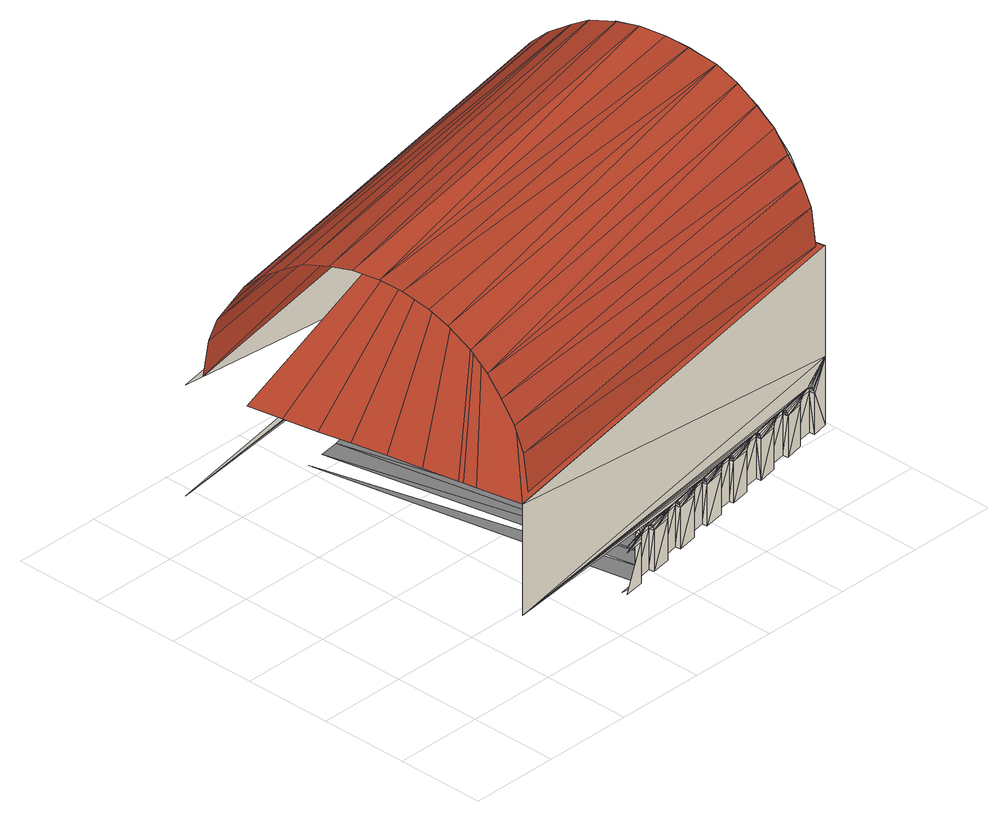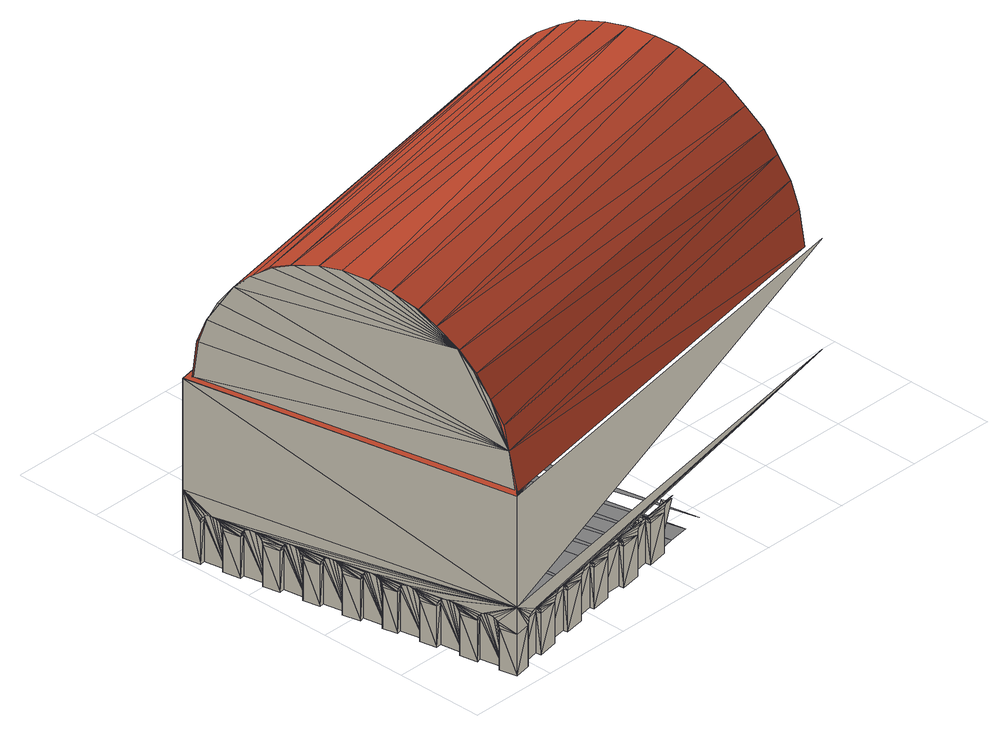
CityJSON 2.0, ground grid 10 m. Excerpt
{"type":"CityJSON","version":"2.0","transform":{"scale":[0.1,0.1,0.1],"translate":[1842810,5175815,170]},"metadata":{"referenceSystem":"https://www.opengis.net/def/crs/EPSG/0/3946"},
"CityObjects":{
"building1":{"type":"Building","address":[{"country":"France","locality":"Lyon","thoroughfareName":"Opéra National de Lyon","thoroughfareNumber":"1","postcode":"69001"}],"geometry":[{"type":"MultiSurface","lod":"2","boundaries":[[[0,1,2]],[[3,0,4]],[[5,6,2]],[[3,4,7]],[[3,7,8]],[[3,8,9]],[[5,0,2]],[[5,10,0]],[[10,11,0]],[[0,11,4]],[[4,11,7]],[[12,9,13]],[[11,14,7]],[[7,14,15]],[[7,15,8]],[[8,15,16]],[[8,16,9]],[[16,15,17]],[[9,16,17]],[[9,17,13]],[[15,14,18]],[[14,11,19]],[[11,10,20]],[[10,5,21]],[[17,15,22]],[[13,17,22]],[[13,22,23]],[[22,15,18]],[[24,25,26]],[[18,14,19]],[[19,11,20]],[[23,22,18]],[[23,18,27]],[[20,10,21]],[[5,28,21]],[[27,18,19]],[[27,19,29]],[[30,5,28]],[[29,19,20]],[[29,20,31]],[[20,21,31]],[[31,21,32]],[[28,33,32]],[[21,28,32]],[[32,33,34]],[[28,33,35]],[[13,23,25]],[[23,27,25]],[[29,31,36]],[[31,32,36]],[[27,29,25]],[[34,33,35]],[[32,34,37]],[[38,28,35]],[[32,37,39]],[[32,39,40]],[[41,28,38]],[[32,40,36]],[[38,34,35]],[[38,42,34]],[[34,42,37]],[[42,43,37]],[[37,43,39]],[[29,36,25]],[[43,44,39]],[[39,44,45]],[[24,26,46]],[[39,45,40]],[[40,45,47]],[[40,47,36]],[[47,45,48]],[[36,47,48]],[[36,48,25]],[[45,44,49]],[[44,43,50]],[[51,24,52]],[[43,42,53]],[[42,38,54]],[[55,41,38]],[[25,48,56]],[[48,45,49]],[[25,56,57]],[[49,44,50]],[[56,48,49]],[[50,43,53]],[[57,56,49]],[[57,49,58]],[[53,42,54]],[[54,38,59]],[[60,61,62]],[[63,60,64]],[[58,49,50]],[[58,50,65]],[[66,63,67]],[[55,38,59]],[[65,50,68]],[[69,66,70]],[[50,53,68]],[[53,54,68]],[[68,54,71]],[[59,72,71]],[[54,59,71]],[[73,69,74]],[[75,73,76]],[[77,75,78]],[[79,77,78]],[[80,81,82]],[[83,80,82]],[[84,83,82]],[[85,79,86]],[[71,72,87]],[[59,72,88]],[[89,84,82]],[[25,57,26]],[[90,55,59]],[[91,89,82]],[[57,58,26]],[[65,68,92]],[[93,85,94]],[[68,71,92]],[[24,46,95]],[[58,65,26]],[[96,91,82]],[[72,88,87]],[[71,87,97]],[[98,59,88]],[[99,93,100]],[[101,96,82]],[[71,97,102]],[[103,101,82]],[[71,102,104]],[[105,99,106]],[[90,59,98]],[[107,103,82]],[[71,104,92]],[[108,105,109]],[[88,98,87]],[[98,110,87]],[[110,111,87]],[[87,111,97]],[[112,108,109]],[[97,111,102]],[[65,92,26]],[[111,113,102]],[[113,111,114]],[[115,112,116]],[[102,113,114]],[[102,114,104]],[[117,115,118]],[[104,114,119]],[[104,119,92]],[[120,117,121]],[[122,120,123]],[[124,122,123]],[[90,125,126]],[[127,128,126]],[[119,114,129]],[[92,119,129]],[[92,129,26]],[[130,131,132]],[[130,132,133]],[[111,110,134]],[[110,98,135]],[[114,111,136]],[[137,90,98]],[[133,132,128]],[[26,129,138]],[[129,114,139]],[[132,140,128]],[[128,140,126]],[[26,138,141]],[[142,90,126]],[[140,142,126]],[[142,143,90]],[[138,129,139]],[[139,114,136]],[[136,111,134]],[[141,138,139]],[[141,139,144]],[[134,110,135]],[[135,98,145]],[[144,139,136]],[[144,136,146]],[[137,98,145]],[[146,136,147]],[[136,134,147]],[[134,135,147]],[[147,135,148]],[[145,149,148]],[[135,145,148]],[[143,90,137]],[[143,142,150]],[[140,132,151]],[[24,95,152]],[[153,154,155]],[[142,140,151]],[[131,153,155]],[[156,157,158]],[[132,131,155]],[[150,143,137]],[[150,142,159]],[[159,142,160]],[[160,142,151]],[[151,132,161]],[[148,149,162]],[[145,149,163]],[[26,141,46]],[[164,137,145]],[[161,132,165]],[[141,144,46]],[[137,150,166]],[[150,159,166]],[[166,159,167]],[[146,147,168]],[[159,160,167]],[[147,148,168]],[[144,146,46]],[[167,160,169]],[[160,151,169]],[[165,132,155]],[[149,163,162]],[[148,162,170]],[[171,145,163]],[[169,151,161]],[[148,170,172]],[[169,161,173]],[[148,172,174]],[[173,161,165]],[[173,165,175]],[[148,174,168]],[[163,171,162]],[[171,176,162]],[[173,175,177]],[[162,176,170]],[[176,178,170]],[[175,165,177]],[[167,169,179]],[[146,168,46]],[[170,178,180]],[[170,180,172]],[[169,173,179]],[[165,155,177]],[[137,166,164]],[[166,167,181]],[[172,180,182]],[[172,182,174]],[[173,177,179]],[[177,155,183]],[[155,184,183]],[[174,182,185]],[[174,185,168]],[[177,183,179]],[[167,179,186]],[[187,164,145]],[[183,184,188]],[[164,166,181]],[[167,186,181]],[[183,188,179]],[[185,182,189]],[[187,145,171]],[[168,185,189]],[[168,189,46]],[[182,180,190]],[[179,188,191]],[[180,178,192]],[[179,191,193]],[[178,176,194]],[[176,171,195]],[[179,193,186]],[[193,191,186]],[[46,189,196]],[[189,182,190]],[[191,197,186]],[[186,197,181]],[[46,196,198]],[[199,164,181]],[[197,199,181]],[[199,200,164]],[[24,152,201]],[[190,180,192]],[[196,189,190]],[[192,178,194]],[[198,196,190]],[[198,190,202]],[[194,176,195]],[[195,171,203]],[[158,157,204]],[[202,190,192]],[[202,192,205]],[[205,192,206]],[[192,194,206]],[[206,194,207]],[[207,203,208]],[[194,195,207]],[[195,203,207]],[[200,164,209]],[[200,199,210]],[[184,155,156]],[[188,184,156]],[[197,191,211]],[[199,197,211]],[[191,188,156]],[[210,200,209]],[[210,199,212]],[[212,199,213]],[[213,199,214]],[[207,208,215]],[[203,208,216]],[[214,199,217]],[[46,198,95]],[[217,199,211]],[[198,202,95]],[[209,210,218]],[[210,212,218]],[[218,212,219]],[[205,206,220]],[[212,213,219]],[[206,207,220]],[[202,205,95]],[[211,191,156]],[[219,213,221]],[[213,214,221]],[[215,208,216]],[[219,221,222]],[[207,215,223]],[[224,203,216]],[[221,214,222]],[[207,223,225]],[[214,217,222]],[[24,201,52]],[[209,164,187]],[[207,225,226]],[[222,217,211]],[[222,211,227]],[[207,226,220]],[[222,227,228]],[[224,215,216]],[[224,229,215]],[[215,229,223]],[[227,211,156]],[[229,230,223]],[[227,156,228]],[[223,230,225]],[[205,220,95]],[[230,231,225]],[[209,218,187]],[[218,219,232]],[[219,222,233]],[[225,231,234]],[[222,228,235]],[[51,52,236]],[[225,234,226]],[[228,156,237]],[[64,60,62]],[[228,237,238]],[[67,63,64]],[[228,238,235]],[[70,66,67]],[[204,157,239]],[[226,234,240]],[[222,235,233]],[[226,240,220]],[[219,233,241]],[[238,237,242]],[[187,218,232]],[[219,241,232]],[[243,69,70]],[[238,242,235]],[[240,234,244]],[[74,69,243]],[[220,240,244]],[[235,242,245]],[[220,244,95]],[[235,245,233]],[[234,231,246]],[[231,230,247]],[[76,73,74]],[[230,229,248]],[[229,224,249]],[[233,245,241]],[[245,250,241]],[[82,81,251]],[[241,250,232]],[[78,75,76]],[[252,187,232]],[[250,253,232]],[[95,244,254]],[[244,234,246]],[[253,252,232]],[[95,254,255]],[[246,231,247]],[[254,244,246]],[[86,79,78]],[[247,230,248]],[[255,254,246]],[[255,246,256]],[[248,229,249]],[[224,257,249]],[[258,85,86]],[[256,246,247]],[[256,247,259]],[[94,85,258]],[[259,247,260]],[[247,248,260]],[[260,248,261]],[[249,262,261]],[[248,249,261]],[[249,257,262]],[[100,93,94]],[[252,187,263]],[[252,253,264]],[[237,156,158]],[[106,99,100]],[[242,237,158]],[[250,245,265]],[[253,250,265]],[[245,242,158]],[[109,105,106]],[[264,252,263]],[[264,253,266]],[[266,253,267]],[[267,253,268]],[[116,112,109]],[[239,157,269]],[[268,253,270]],[[261,262,271]],[[257,262,272]],[[118,115,116]],[[95,255,152]],[[263,264,273]],[[270,253,265]],[[264,266,273]],[[273,266,274]],[[266,267,274]],[[275,117,118]],[[255,256,152]],[[274,267,276]],[[259,260,277]],[[267,268,276]],[[121,117,275]],[[260,261,277]],[[265,245,158]],[[256,259,152]],[[123,120,121]],[[278,124,123]],[[276,268,270]],[[262,272,271]],[[261,271,279]],[[280,257,272]],[[276,270,281]],[[269,282,82]],[[261,279,283]],[[281,270,265]],[[261,283,284]],[[281,265,285]],[[261,284,277]],[[272,280,271]],[[280,286,271]],[[274,276,287]],[[271,286,279]],[[285,265,158]],[[286,288,279]],[[285,158,289]],[[276,281,287]],[[279,288,283]],[[259,277,152]],[[263,273,290]],[[288,291,283]],[[273,274,292]],[[281,285,287]],[[291,288,293]],[[283,291,293]],[[283,293,284]],[[289,158,294]],[[285,289,287]],[[289,294,295]],[[289,295,287]],[[274,287,296]],[[284,293,297]],[[284,297,277]],[[295,294,298]],[[290,273,292]],[[274,296,292]],[[295,298,287]],[[297,293,299]],[[277,297,299]],[[171,203,300]],[[287,298,301]],[[277,299,152]],[[287,301,302]],[[287,302,296]],[[288,286,303]],[[286,280,304]],[[302,301,296]],[[293,288,305]],[[301,306,296]],[[296,306,292]],[[307,290,292]],[[306,308,292]],[[152,299,309]],[[299,293,310]],[[308,307,292]],[[152,309,311]],[[309,299,310]],[[310,293,305]],[[305,288,303]],[[311,309,310]],[[311,310,312]],[[303,286,304]],[[280,313,304]],[[187,171,300]],[[312,310,305]],[[312,305,314]],[[203,224,315]],[[314,305,316]],[[305,303,316]],[[316,303,317]],[[317,313,318]],[[303,304,317]],[[304,313,317]],[[307,290,319]],[[307,308,320]],[[294,158,204]],[[298,294,204]],[[306,301,321]],[[308,306,321]],[[301,298,204]],[[320,307,319]],[[320,308,322]],[[224,257,323]],[[322,308,324]],[[324,308,325]],[[325,308,326]],[[317,318,327]],[[313,318,328]],[[152,311,201]],[[319,320,329]],[[326,308,321]],[[320,322,329]],[[329,322,330]],[[322,324,330]],[[311,312,201]],[[330,324,331]],[[314,316,332]],[[324,325,331]],[[316,317,332]],[[321,301,204]],[[312,314,201]],[[331,325,326]],[[327,318,328]],[[317,327,333]],[[334,313,328]],[[331,326,335]],[[257,280,336]],[[317,333,337]],[[263,187,338]],[[335,326,321]],[[317,337,339]],[[335,321,340]],[[335,340,341]],[[317,339,332]],[[334,327,328]],[[334,342,327]],[[330,331,343]],[[342,344,327]],[[327,344,333]],[[340,321,204]],[[340,204,341]],[[331,335,343]],[[314,332,201]],[[333,344,345]],[[333,345,337]],[[319,329,346]],[[329,330,347]],[[335,341,343]],[[337,345,348]],[[337,348,339]],[[341,204,349]],[[341,349,350]],[[280,313,351]],[[341,350,343]],[[330,343,352]],[[339,348,353]],[[339,353,332]],[[350,349,343]],[[346,329,347]],[[330,352,347]],[[290,263,354]],[[349,355,343]],[[353,348,356]],[[332,353,356]],[[343,355,357]],[[332,356,201]],[[355,358,357]],[[300,203,315]],[[348,345,359]],[[343,357,352]],[[345,344,360]],[[344,342,361]],[[342,334,362]],[[357,358,352]],[[358,363,352]],[[352,363,347]],[[364,346,347]],[[363,365,347]],[[201,356,366]],[[356,348,359]],[[365,364,347]],[[201,366,367]],[[313,334,368]],[[315,224,323]],[[359,345,360]],[[366,356,359]],[[360,344,361]],[[367,366,359]],[[367,359,369]],[[361,342,362]],[[362,334,370]],[[323,257,336]],[[369,359,360]],[[369,360,371]],[[319,290,372]],[[373,187,300]],[[371,360,361]],[[371,361,374]],[[361,362,374]],[[374,362,375]],[[336,280,351]],[[362,376,375]],[[338,187,373]],[[362,370,376]],[[364,346,377]],[[334,370,378]],[[364,365,379]],[[380,313,368]],[[349,204,239]],[[351,313,380]],[[201,367,52]],[[355,349,239]],[[363,358,381]],[[365,363,381]],[[367,369,52]],[[358,355,239]],[[368,334,378]],[[354,263,338]],[[379,364,377]],[[369,371,52]],[[379,365,382]],[[382,365,383]],[[371,374,52]],[[383,365,384]],[[374,375,52]],[[375,376,385]],[[370,376,385]],[[346,319,386]],[[384,365,387]],[[377,379,388]],[[387,365,381]],[[379,382,388]],[[388,382,389]],[[378,370,385]],[[382,383,389]],[[375,385,52]],[[372,290,354]],[[389,383,390]],[[383,384,390]],[[381,358,239]],[[391,392,393]],[[378,368,394]],[[389,390,395]],[[368,393,394]],[[368,391,393]],[[368,396,391]],[[368,397,396]],[[390,384,387]],[[368,398,397]],[[390,387,395]],[[368,399,398]],[[368,400,399]],[[368,401,400]],[[368,402,401]],[[378,394,403]],[[394,393,404]],[[393,392,404]],[[403,378,385]],[[392,391,405]],[[391,396,406]],[[396,397,407]],[[385,403,52]],[[403,394,408]],[[394,404,408]],[[397,398,409]],[[392,410,404]],[[395,387,381]],[[392,405,410]],[[403,408,52]],[[408,404,52]],[[404,410,52]],[[411,412,413]],[[398,399,414]],[[410,405,52]],[[391,406,405]],[[395,381,415]],[[405,406,52]],[[399,400,416]],[[400,401,416]],[[380,351,417]],[[351,413,417]],[[406,407,52]],[[396,407,406]],[[401,402,418]],[[419,420,411]],[[351,411,413]],[[402,368,421]],[[397,409,407]],[[351,419,411]],[[422,423,424]],[[380,368,425]],[[398,414,409]],[[426,427,419]],[[351,426,419]],[[399,416,414]],[[422,428,423]],[[386,319,372]],[[401,418,416]],[[395,415,429]],[[351,430,426]],[[402,421,418]],[[368,425,421]],[[351,431,430]],[[351,432,431]],[[422,433,428]],[[380,417,434]],[[417,413,435]],[[413,412,436]],[[434,380,425]],[[412,411,437]],[[415,381,239]],[[409,438,407]],[[439,440,441]],[[414,435,409]],[[411,420,442]],[[422,441,433]],[[389,395,443]],[[416,435,414]],[[377,346,444]],[[420,419,445]],[[415,239,429]],[[418,435,416]],[[421,435,418]],[[425,434,421]],[[438,437,407]],[[435,436,409]],[[434,417,435]],[[413,436,435]],[[436,438,409]],[[437,442,407]],[[419,427,446]],[[412,438,436]],[[412,437,438]],[[442,445,407]],[[434,435,421]],[[427,426,447]],[[377,388,448]],[[411,442,437]],[[388,389,449]],[[426,430,450]],[[430,431,450]],[[336,323,451]],[[439,452,440]],[[323,453,451]],[[420,445,442]],[[323,454,453]],[[431,432,455]],[[456,457,458]],[[432,351,459]],[[323,458,454]],[[419,446,445]],[[323,456,458]],[[336,351,460]],[[427,447,446]],[[323,461,456]],[[426,450,447]],[[323,462,461]],[[395,429,443]],[[431,455,450]],[[463,464,462]],[[432,459,455]],[[323,463,462]],[[351,460,459]],[[429,239,465]],[[439,466,452]],[[323,467,463]],[[336,451,468]],[[451,453,469]],[[453,454,470]],[[468,336,460]],[[454,458,471]],[[239,472,465]],[[458,457,473]],[[446,474,445]],[[447,470,446]],[[52,269,236]],[[450,470,447]],[[457,456,474]],[[455,470,450]],[[459,469,455]],[[460,468,459]],[[468,451,469]],[[453,475,469]],[[453,470,475]],[[439,476,466]],[[456,461,477]],[[470,471,446]],[[454,471,470]],[[471,473,446]],[[469,475,455]],[[468,469,459]],[[429,465,443]],[[475,470,455]],[[407,269,52]],[[478,479,480]],[[461,462,481]],[[473,474,446]],[[389,443,482]],[[458,473,471]],[[483,346,386]],[[462,464,484]],[[315,300,485]],[[300,480,485]],[[457,474,473]],[[464,463,486]],[[463,467,486]],[[300,478,480]],[[467,323,487]],[[488,422,424]],[[456,477,474]],[[300,489,478]],[[465,472,443]],[[315,323,490]],[[300,491,489]],[[461,481,477]],[[492,493,491]],[[388,449,448]],[[389,482,449]],[[422,439,441]],[[300,492,491]],[[462,484,481]],[[439,258,476]],[[464,486,484]],[[444,346,483]],[[300,494,492]],[[472,495,443]],[[467,487,486]],[[323,490,487]],[[300,496,494]],[[300,497,496]],[[315,485,498]],[[485,480,499]],[[480,479,499]],[[445,269,407]],[[498,315,490]],[[479,478,500]],[[477,501,474]],[[481,502,477]],[[478,489,503]],[[484,502,481]],[[489,491,504]],[[439,94,258]],[[486,502,484]],[[487,502,486]],[[490,498,487]],[[501,500,474]],[[502,499,477]],[[498,485,502]],[[485,499,502]],[[499,501,477]],[[500,503,474]],[[491,493,505]],[[479,501,499]],[[443,495,506]],[[479,500,501]],[[503,504,474]],[[498,502,487]],[[493,492,507]],[[443,506,508]],[[478,503,500]],[[492,494,509]],[[494,496,509]],[[338,510,373]],[[338,511,510]],[[489,504,503]],[[338,512,511]],[[496,497,513]],[[514,515,516]],[[497,300,517]],[[338,516,512]],[[443,508,482]],[[491,505,504]],[[338,514,516]],[[373,300,518]],[[493,507,505]],[[338,519,514]],[[439,520,94]],[[508,506,482]],[[492,509,507]],[[474,269,445]],[[338,521,519]],[[496,513,509]],[[338,522,521]],[[497,517,513]],[[300,518,517]],[[506,523,482]],[[338,524,522]],[[338,525,524]],[[373,510,526]],[[510,511,527]],[[482,523,449]],[[511,512,528]],[[448,377,529]],[[449,530,448]],[[523,531,449]],[[526,373,518]],[[512,516,532]],[[531,530,449]],[[505,533,504]],[[439,534,520]],[[507,527,505]],[[516,515,535]],[[536,537,538]],[[509,527,507]],[[515,514,539]],[[513,527,509]],[[517,527,513]],[[269,82,236]],[[354,372,540]],[[518,526,517]],[[372,538,540]],[[533,532,504]],[[527,528,505]],[[526,510,527]],[[511,528,527]],[[528,533,505]],[[541,542,536]],[[372,536,538]],[[532,535,504]],[[514,519,543]],[[512,533,528]],[[512,532,533]],[[535,539,504]],[[526,527,517]],[[372,541,536]],[[519,521,544]],[[516,535,532]],[[529,377,444]],[[439,545,534]],[[521,522,546]],[[547,548,541]],[[515,539,535]],[[504,269,474]],[[522,524,549]],[[372,547,541]],[[524,525,550]],[[525,338,550]],[[514,543,539]],[[372,551,547]],[[372,552,551]],[[519,544,543]],[[372,553,552]],[[354,338,554]],[[521,546,544]],[[354,540,554]],[[540,538,555]],[[538,537,556]],[[522,549,546]],[[524,550,549]],[[338,557,550]],[[537,536,558]],[[554,338,557]],[[536,542,559]],[[542,541,560]],[[543,556,539]],[[554,540,561]],[[540,555,561]],[[544,561,543]],[[538,556,555]],[[541,548,562]],[[537,558,556]],[[546,561,544]],[[472,239,269]],[[556,558,539]],[[563,564,565]],[[548,547,566]],[[561,555,543]],[[549,561,546]],[[555,556,543]],[[536,559,558]],[[550,561,549]],[[558,559,539]],[[557,554,550]],[[547,551,567]],[[559,560,539]],[[539,269,504]],[[386,483,568]],[[554,561,550]],[[483,565,568]],[[542,560,559]],[[551,552,569]],[[552,553,569]],[[483,563,565]],[[553,372,570]],[[541,562,560]],[[483,571,563]],[[386,372,572]],[[483,573,571]],[[548,566,562]],[[574,575,573]],[[483,574,573]],[[547,567,566]],[[422,576,439]],[[495,472,269]],[[551,569,567]],[[577,578,574]],[[553,570,569]],[[483,577,574]],[[372,572,570]],[[483,579,577]],[[386,568,580]],[[568,565,581]],[[565,564,581]],[[580,386,572]],[[564,563,582]],[[422,583,576]],[[506,495,269]],[[563,571,584]],[[566,585,562]],[[560,269,539]],[[567,586,566]],[[571,573,587]],[[569,586,567]],[[570,586,569]],[[572,580,570]],[[580,568,586]],[[568,581,586]],[[573,575,588]],[[564,585,581]],[[523,506,269]],[[586,581,566]],[[585,582,562]],[[581,585,566]],[[422,589,583]],[[564,582,585]],[[582,584,562]],[[580,586,570]],[[575,574,590]],[[563,584,582]],[[531,523,269]],[[530,448,591]],[[574,578,592]],[[530,531,591]],[[444,529,593]],[[529,594,593]],[[571,587,584]],[[578,577,595]],[[529,596,594]],[[577,579,595]],[[597,598,599]],[[579,483,600]],[[529,599,596]],[[562,269,560]],[[573,588,587]],[[529,597,599]],[[444,483,601]],[[575,590,588]],[[529,602,597]],[[574,592,590]],[[529,603,602]],[[578,595,592]],[[584,269,562]],[[529,604,603]],[[579,600,595]],[[483,601,600]],[[529,605,604]],[[529,606,605]],[[444,593,607]],[[593,594,608]],[[594,596,609]],[[607,444,601]],[[596,599,610]],[[448,529,591]],[[588,609,587]],[[590,611,588]],[[599,598,612]],[[592,611,590]],[[598,597,613]],[[595,611,592]],[[600,611,595]],[[587,269,584]],[[601,607,600]],[[609,610,587]],[[611,608,588]],[[607,593,611]],[[593,608,611]],[[608,609,588]],[[594,609,608]],[[597,602,614]],[[596,610,609]],[[607,611,600]],[[602,603,615]],[[599,612,610]],[[603,604,616]],[[598,613,612]],[[604,605,617]],[[610,269,587]],[[605,606,618]],[[606,529,618]],[[531,269,619]],[[591,531,619]],[[597,614,613]],[[602,615,614]],[[603,616,615]],[[604,617,616]],[[605,618,617]],[[529,620,618]],[[591,529,620]],[[612,269,610]],[[613,269,612]],[[614,269,613]],[[615,269,614]],[[616,269,615]],[[617,619,616]],[[618,619,617]],[[620,591,618]],[[619,269,616]],[[591,619,618]]],"semantics":{"surfaces":[{"type":"WallSurface"},{"type":"GroundSurface"},{"type":"RoofSurface"}],"values":[0,0,1,0,0,0,0,0,0,0,0,0,0,0,0,0,0,0,0,0,0,0,0,0,0,0,0,0,0,0,0,0,0,0,0,0,0,1,0,0,0,0,0,0,0,1,0,0,0,0,0,0,0,1,0,0,1,0,0,0,0,0,0,0,0,0,0,0,0,0,0,0,0,0,0,0,0,0,1,0,0,0,0,0,0,0,0,0,0,2,2,0,0,2,1,0,2,0,0,0,0,0,2,2,2,2,2,2,2,2,0,1,2,0,1,2,0,0,2,0,0,0,2,0,0,1,2,2,0,2,0,2,1,2,0,2,0,0,0,0,2,0,0,0,0,2,0,0,2,0,0,2,2,2,0,0,0,0,0,0,0,0,0,0,1,0,0,0,0,0,0,0,0,0,0,0,0,0,0,0,0,0,0,1,0,0,0,0,0,0,1,0,0,0,0,0,0,0,0,1,0,0,0,0,0,1,0,1,0,0,0,0,0,0,0,0,0,0,0,0,0,0,1,0,0,0,0,0,0,0,0,0,0,0,0,0,0,0,0,0,0,0,0,0,0,0,0,0,0,0,0,0,0,1,0,0,0,0,0,1,0,0,0,0,0,0,0,0,0,0,0,0,0,0,0,0,0,0,0,0,0,0,0,0,0,0,0,0,0,0,0,0,0,0,0,1,0,0,0,0,0,0,1,0,0,0,0,1,0,0,0,0,0,0,0,0,0,0,0,0,0,0,0,0,0,1,0,0,0,0,1,0,0,0,0,0,0,0,0,0,0,0,0,0,0,0,0,0,0,0,0,0,0,2,0,2,0,2,0,0,0,0,0,0,0,0,2,0,0,2,0,0,0,0,0,0,2,0,0,0,0,2,0,2,0,0,0,0,0,0,0,0,2,0,0,0,0,0,2,0,0,2,0,0,0,0,0,0,2,1,0,0,2,0,0,0,0,2,1,0,0,0,2,0,0,0,1,2,0,0,0,0,0,0,2,0,0,0,0,2,0,0,0,2,2,0,0,0,1,0,0,0,0,0,0,0,0,0,0,0,0,0,0,0,0,0,0,0,0,0,0,0,0,0,0,0,0,0,0,0,0,0,0,0,0,0,1,0,0,0,0,0,0,0,0,0,0,0,0,0,0,0,0,0,0,0,0,0,0,0,1,0,0,1,0,0,0,0,0,0,1,0,0,0,0,0,0,1,0,1,0,0,0,0,1,0,0,0,0,0,0,0,0,0,0,0,0,0,0,0,0,1,0,1,0,1,0,0,0,0,0,0,0,0,0,0,0,0,0,0,0,0,0,0,0,0,0,0,0,1,0,0,0,0,0,0,0,1,0,0,0,0,0,0,1,0,0,0,0,0,0,0,0,0,0,0,0,0,0,1,1,0,0,0,0,0,0,0,1,0,0,1,1,0,0,0,0,1,0,1,0,1,1,0,1,0,1,0,0,0,0,0,0,1,1,1,0,0,0,0,0,0,0,1,1,0,0,0,0,0,1,0,0,1,0,0,0,0,0,0,0,0,0,0,0,0,0,0,0,0,0,0,0,0,1,0,0,0,0,0,0,0,0,0,0,0,0,0,0,0,0,0,0,0,0,0,0,0,0,0,0,0,0,0,0,0,0,1,0,0,0,0,0,1,0,0,0,0,0,0,0,0,0,0,0,1,0,0,0,0,0,0,0,0,0,1,0,0,0,0,0,0,0,0,0,0,0,0,0,0,0,0,0,0,0,0,0,0,0,0,0,0,0,0,0,0,0,0,0,1,0,0,0,0,0,0,0,0,0,0,0,0,0,0,0,0,1,0,0,0,0,0,0,0,0,0,0,0,0,0,0,0,0,0,0,0,0,0,0,0,0,0,0,0,0,0,1,0,0,0,0,0,0,0,0,0,0,0,0,1,0,0,0,0,0,0,0,0,0,0,1,0,0,0,0,0,0,0,0,0,0,1,0,0,0,0,0,0,0,0,0,0,0,0,0,0,0,0,0,0,0,0,0,0,0,0,0,0,0,0,0,0,0,0,0,0,0,0,0,0,1,0,0,0,0,0,0,0,0,0,0,0,0,0,0,0,0,0,0,1,0,0,1,0,0,0,0,0,0,0,0,0,0,0,0,0,0,0,0,0,0,0,0,0,0,0,0,0,0,0,0,0,0,0,1,0,0,0,0,0,0,0,0,0,0,0,0,0,0,1,0,0,0,0,0,0,0,0,1,0,0,0,0,0,0,0,0,0,0,0,0,0,0,0,0,0,0,0,0,0,0,0,0,0,0,0,0,0,0,0,0,0,0,1,0,0,0,0,0,0,0,0,0,0,0,0,0,0,0,0,1,0,0,0,0,0,0,0,0,0,0,0,0,0,0,0,0,0,0,0,0,0,0,0,0,0,0,1,0,0,0,0,0,0,0,0,0,0,0,0,0,0,1,0,0,0,0,0,0,0,0,0,0,0,0,0,0,1,0,1,0,0,0,0,0,0,0,0,0,0,0,0,0,0,0,0,0,0,0,0,0,0,0,0,0,0,0,0,0,0,0,0,0,0,1,0,0,0,0,0,0,0,0,0,0]}}]}
},
"vertices":[
[279,48,55],[256,44,8],[279,48,8],[256,44,55],[279,48,59],[277,54,8],[255,50,8],[281,49,62],[283,49,65],[287,50,66],[277,54,55],[278,54,59],[254,43,62],[290,51,67],[280,55,62],[282,55,65],[286,56,66],[289,56,67],[296,58,65],[299,58,62],[300,59,59],[301,59,55],[293,57,66],[294,51,66],[76,9,86],[336,59,67],[382,68,67],[297,52,65],[301,59,8],[300,52,62],[208,416,8],[301,53,59],[302,53,55],[302,53,8],[325,57,55],[325,57,8],[333,59,66],[325,57,59],[323,63,8],[327,58,62],[329,58,65],[231,420,8],[323,63,55],[324,63,59],[326,64,62],[328,64,65],[428,77,67],[331,65,66],[335,65,67],[342,67,65],[345,67,62],[76,9,212],[597,110,86],[346,67,59],[347,68,55],[254,424,8],[339,66,66],[340,60,66],[343,61,65],[347,68,8],[94,25,254],[95,20,212],[589,115,212],[92,35,282],[588,120,254],[346,61,62],[90,50,306],[585,130,282],[347,62,59],[86,65,330],[582,145,306],[348,62,55],[348,62,8],[84,85,349],[576,180,349],[79,110,367],[571,200,367],[74,130,379],[568,225,379],[69,160,388],[66,60,212],[76,10,212],[525,480,212],[64,75,212],[62,80,212],[64,185,392],[561,255,388],[371,66,55],[371,66,8],[55,120,212],[277,429,8],[48,160,212],[379,68,66],[58,215,392],[551,310,392],[474,86,67],[40,200,212],[371,66,59],[369,72,8],[52,240,388],[546,335,388],[32,235,212],[373,67,62],[25,275,212],[375,67,65],[48,270,379],[540,365,379],[18,315,212],[42,290,367],[536,385,367],[369,72,55],[370,72,59],[39,315,349],[372,72,62],[374,73,65],[35,335,330],[531,410,349],[31,350,306],[528,430,330],[377,74,66],[29,365,282],[522,460,282],[28,375,254],[520,465,254],[26,380,212],[254,424,55],[277,429,55],[254,425,59],[277,429,59],[381,74,67],[273,428,65],[271,434,65],[274,434,62],[275,429,62],[392,76,59],[393,77,55],[391,76,62],[300,433,8],[385,75,66],[388,76,65],[276,435,59],[386,69,66],[276,435,55],[276,435,8],[389,70,65],[393,77,8],[392,70,62],[393,71,59],[394,71,55],[394,71,8],[299,439,8],[301,440,62],[520,95,67],[268,433,66],[264,433,67],[310,442,67],[356,447,67],[4,382,86],[402,456,67],[299,439,55],[299,439,59],[304,440,65],[417,75,55],[417,75,8],[323,438,8],[307,441,66],[300,433,55],[300,433,59],[425,77,66],[302,434,62],[417,75,59],[415,81,8],[419,75,62],[305,434,65],[421,76,65],[308,435,66],[415,81,55],[312,436,67],[416,81,59],[318,437,65],[418,81,62],[323,438,55],[420,82,65],[315,436,66],[314,442,66],[423,82,66],[323,438,59],[369,443,8],[317,443,65],[427,83,67],[434,85,65],[320,443,62],[437,85,62],[321,437,62],[438,85,59],[439,85,55],[431,84,66],[322,444,59],[432,78,66],[322,444,55],[322,444,8],[566,104,67],[435,79,65],[439,85,8],[448,465,67],[438,79,62],[439,79,59],[440,80,55],[440,80,8],[346,442,8],[345,448,8],[353,446,66],[345,448,55],[345,448,59],[347,449,62],[462,84,55],[462,84,8],[349,449,65],[346,442,55],[346,442,59],[470,85,66],[348,443,62],[351,443,65],[463,84,59],[461,90,8],[465,84,62],[467,85,65],[354,440,66],[358,441,67],[461,90,55],[462,90,59],[464,90,62],[369,443,55],[367,443,62],[466,91,65],[364,442,65],[597,110,212],[360,448,66],[361,442,66],[494,474,67],[469,91,66],[369,443,59],[363,448,65],[580,160,330],[473,92,67],[366,449,62],[480,93,65],[483,94,62],[484,94,59],[485,94,55],[368,449,59],[596,110,212],[368,449,8],[368,449,55],[477,93,66],[478,87,66],[481,88,65],[485,94,8],[556,280,392],[484,88,62],[485,88,59],[486,88,55],[486,88,8],[392,448,8],[391,453,8],[399,455,66],[391,453,55],[391,454,59],[393,454,62],[525,480,86],[395,454,65],[508,93,55],[508,93,8],[392,448,55],[392,448,59],[525,445,306],[394,448,62],[516,94,66],[519,475,212],[509,93,59],[507,99,8],[397,449,65],[4,382,212],[511,93,62],[513,94,65],[400,449,66],[507,99,55],[410,451,65],[508,99,59],[404,450,67],[415,452,8],[510,99,62],[415,452,55],[512,100,65],[406,456,66],[407,451,66],[415,452,59],[515,100,66],[409,457,65],[519,101,67],[557,286,8],[412,458,62],[413,452,62],[530,103,59],[531,103,55],[528,103,62],[414,458,59],[414,458,8],[414,458,55],[523,102,66],[526,102,65],[524,96,66],[527,96,65],[531,103,8],[530,97,62],[562,261,8],[531,97,59],[532,97,55],[532,97,8],[438,457,8],[437,462,8],[445,464,66],[437,462,55],[566,242,8],[437,463,59],[439,463,62],[441,463,65],[554,102,55],[554,102,8],[438,457,55],[438,457,59],[440,457,62],[562,103,66],[555,102,59],[553,108,8],[443,457,65],[570,217,8],[557,102,62],[549,330,8],[559,103,65],[446,458,66],[449,459,67],[553,108,55],[456,460,65],[554,108,59],[556,108,62],[461,461,8],[461,461,55],[558,109,65],[452,465,66],[453,460,66],[574,197,8],[461,461,59],[561,109,66],[545,346,8],[455,466,65],[565,110,67],[459,461,62],[458,467,62],[572,111,65],[574,112,62],[576,112,59],[577,112,55],[459,467,59],[460,467,8],[460,467,55],[569,111,66],[570,105,66],[583,153,8],[573,105,65],[577,112,8],[576,106,62],[540,371,8],[553,305,8],[577,106,59],[578,106,55],[578,106,8],[484,465,8],[587,129,8],[483,471,8],[579,173,8],[491,473,66],[483,471,55],[483,471,59],[485,472,62],[597,110,8],[536,390,8],[487,472,65],[484,465,55],[484,466,59],[486,466,62],[586,134,65],[587,131,62],[587,129,59],[587,129,55],[489,466,65],[586,137,66],[585,141,67],[584,145,66],[584,148,65],[583,151,62],[583,153,59],[583,153,55],[593,130,8],[593,130,59],[592,135,65],[591,138,66],[591,142,67],[593,130,55],[590,146,66],[593,132,62],[578,178,65],[578,175,62],[579,174,59],[589,149,65],[492,467,66],[589,152,62],[579,173,55],[588,154,59],[577,185,67],[577,181,66],[588,154,55],[520,464,254],[587,122,254],[588,116,212],[588,154,8],[575,192,65],[576,189,66],[585,131,282],[495,468,67],[575,195,62],[574,197,59],[574,197,55],[583,143,306],[584,174,8],[584,174,55],[584,175,59],[584,179,65],[584,176,62],[531,407,349],[576,179,349],[579,160,330],[583,182,66],[502,469,65],[528,434,8],[582,186,67],[581,190,66],[581,194,65],[507,470,8],[507,470,55],[580,196,62],[570,217,55],[571,203,367],[570,218,59],[570,219,62],[580,198,59],[568,229,67],[569,225,66],[569,222,65],[580,199,55],[580,199,8],[567,233,66],[567,237,65],[566,241,59],[566,239,62],[499,468,66],[567,227,379],[566,242,55],[576,218,8],[576,218,55],[576,221,62],[575,223,65],[498,474,66],[574,227,66],[574,230,67],[576,219,59],[561,254,388],[573,234,66],[561,266,65],[561,264,62],[562,262,59],[572,238,65],[507,470,59],[532,415,8],[572,240,62],[562,261,55],[571,242,59],[571,243,55],[519,471,212],[560,270,66],[571,243,8],[559,274,67],[558,281,65],[559,277,66],[558,283,62],[501,475,65],[557,285,59],[557,286,55],[567,262,8],[567,263,59],[567,267,65],[567,265,62],[567,262,55],[566,271,66],[565,275,67],[564,279,66],[504,475,62],[564,282,65],[505,470,62],[563,285,62],[553,305,55],[553,306,59],[553,308,62],[563,286,59],[551,318,67],[552,314,66],[552,310,65],[563,287,55],[563,287,8],[550,322,66],[546,336,388],[550,325,65],[549,328,62],[505,476,59],[549,329,59],[549,330,55],[559,307,8],[559,307,55],[559,307,59],[523,459,8],[506,476,8],[506,476,55],[558,312,65],[559,309,62],[540,360,379],[557,315,66],[544,351,65],[544,348,62],[545,347,59],[557,319,67],[545,346,55],[543,358,67],[543,354,66],[556,323,66],[555,326,65],[536,384,367],[555,329,62],[541,366,65],[542,362,66],[554,330,59],[554,331,55],[541,368,62],[540,370,59],[540,371,55],[550,347,8],[550,348,59],[550,350,62],[554,331,8],[550,352,65],[549,356,66],[548,359,67],[550,347,55],[547,363,66],[535,395,65],[536,393,62],[536,391,59],[547,367,65],[546,369,62],[536,390,55],[546,371,59],[546,372,55],[535,399,66],[546,372,8],[534,403,67],[533,410,65],[533,406,66],[528,426,330],[532,414,59],[532,412,62],[532,415,55],[542,391,8],[542,392,59],[541,396,65],[524,443,306],[540,400,66],[542,394,62],[542,391,55],[540,404,67],[539,408,66],[522,455,282],[538,411,65],[525,480,8],[538,414,62],[528,434,55],[528,435,59],[537,415,59],[527,437,62],[525,447,67],[526,443,66],[527,440,65],[537,416,55],[537,416,8],[525,451,66],[524,454,65],[524,457,62],[523,458,59],[523,459,55],[533,436,8],[533,436,59],[533,438,62],[533,441,65],[533,436,55],[532,444,66],[531,448,67],[530,452,66],[530,455,65],[529,458,62],[529,459,59],[529,460,55],[525,480,55],[529,460,8]
]}
